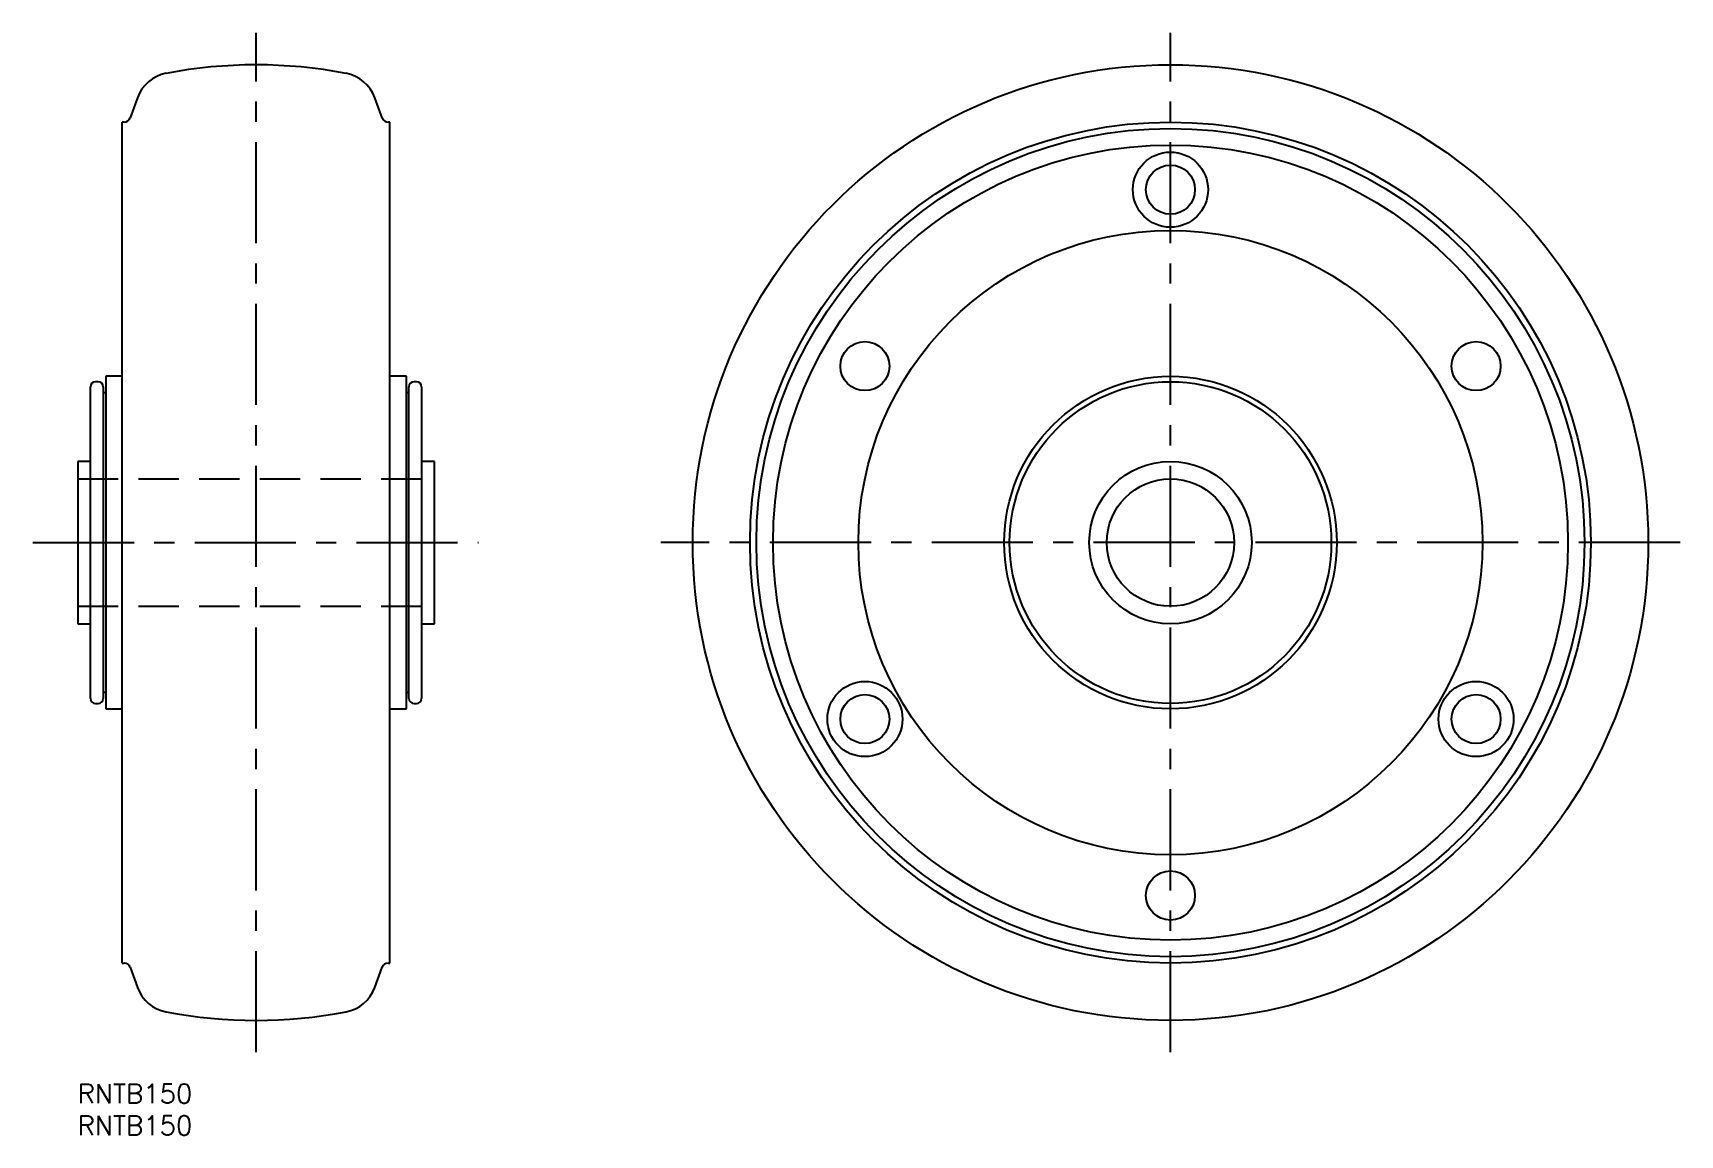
# Model space of a CAD drawing. Extents: x -7 to 252, y -8 to 165.
import ezdxf

# ---------------------------------------------------------------- set-up
doc = ezdxf.new("R2010")
doc.units = 0
doc.header["$LTSCALE"] = 0.5
doc.linetypes.add('CENTER', pattern=[50.8, 31.75, -6.35, 6.35, -6.35])
doc.linetypes.add('DASHED', pattern=[19.05, 12.7, -6.35])
for name, color, linetype in [('MSM_CENTER', 1, 'CENTER'), ('MSM_CONTINUOUS', 7, 'CONTINUOUS'), ('MSM_DASHED', 4, 'DASHED'), ('MSM_PART_NUMBER', 7, 'CONTINUOUS')]:
    doc.layers.add(name, color=color, linetype=linetype)
doc.styles.get("Standard").update_dxf_attribs({"font": 'txt.shx', "height": 3, "bigfont": 'bigfont.shx'})

msp = doc.modelspace()

# ---------------------------------------------------------------- linework, layer by layer
at = {"layer": 'MSM_CENTER'}
for p, q in [((28, 5), (28, 165)), ((171.56, 5), (171.56, 165)), ((-7.03, 85), (62.94, 85)), ((251.56, 85), (91.56, 85))]:
    msp.add_line(p, q, dxfattribs=at)
at = {"layer": 'MSM_CONTINUOUS'}
for p, q in [((9.37, 154.82), (8.22, 151.66)), ((47.78, 151.66), (46.63, 154.82)), ((7.28, 151), (7, 151)), ((7, 19), (7, 151)), ((49, 151), (48.72, 151)), ((49, 19), (49, 151)), ((2, 60.55), (2, 109.45)), ((3.2, 110.25), (2.8, 110.25)), ((4, 109.45), (4, 60.55)), ((7, 111.1), (4.4, 111.1)), ((4.4, 111.1), (4.4, 58.9)), ((51.6, 111.1), (49, 111.1)), ((51.6, 58.9), (51.6, 111.1)), ((52, 60.55), (52, 109.45)), ((53.2, 110.25), (52.8, 110.25)), ((54, 109.45), (54, 60.55)), ((4.4, 108.5), (4, 108.5)), ((52, 108.5), (51.6, 108.5)), ((2, 97.75), (0, 97.75)), ((0, 97.75), (0, 72.25)), ((56, 97.75), (54, 97.75)), ((56, 72.25), (56, 97.75)), ((0, 72.25), (2, 72.25)), ((54, 72.25), (56, 72.25)), ((2.8, 59.75), (3.2, 59.75)), ((4, 61.5), (4.4, 61.5)), ((51.6, 61.5), (52, 61.5)), ((52.8, 59.75), (53.2, 59.75)), ((4.4, 58.9), (7, 58.9)), ((49, 58.9), (51.6, 58.9)), ((7, 19), (7.28, 19)), ((8.22, 18.34), (9.37, 15.18)), ((46.63, 15.18), (47.78, 18.34)), ((48.72, 19), (49, 19))]:
    msp.add_line(p, q, dxfattribs=at)
for centre, radius in [((171.56, 85), 75), ((171.56, 85), 66), ((171.56, 85), 65), ((171.56, 85), 62.4), ((171.56, 140.4), 5.9), ((171.56, 140.4), 3.85), ((171.56, 85), 49), ((123.59, 112.7), 3.85), ((219.54, 112.7), 3.85), ((171.56, 85), 26.1), ((171.56, 85), 25.25), ((171.56, 85), 12.75), ((171.56, 85), 10), ((123.59, 57.3), 5.9), ((219.54, 57.3), 5.9), ((123.59, 57.3), 3.85), ((219.54, 57.3), 3.85), ((171.56, 29.6), 3.85)]:
    msp.add_circle(centre, radius, dxfattribs=at)
for centre, radius, start, end in [((15.01, 152.77), 6, 100.8552, 160), ((28, 85), 75, 79.1448, 100.8552), ((40.99, 152.77), 6, 20, 79.1448), ((7.28, 152), 1, 270, 340), ((48.72, 152), 1, 200, 270), ((2.8, 109.45), 0.8, 90, 180), ((3.2, 109.45), 0.8, 0, 90), ((52.8, 109.45), 0.8, 90, 180), ((53.2, 109.45), 0.8, 0, 90), ((2.8, 60.55), 0.8, 180, 270), ((3.2, 60.55), 0.8, 270, 0), ((52.8, 60.55), 0.8, 180, 270), ((53.2, 60.55), 0.8, 270, 0), ((7.28, 18), 1, 20, 90), ((48.72, 18), 1, 90, 160), ((15.01, 17.23), 6, 200, 259.1448), ((40.99, 17.23), 6, 280.8552, 340), ((28, 85), 75, 259.1448, 280.8552)]:
    msp.add_arc(centre, radius, start, end, dxfattribs=at)
at = {"layer": 'MSM_DASHED'}
for p, q in [((0, 95), (56, 95)), ((0, 75), (56, 75))]:
    msp.add_line(p, q, dxfattribs=at)

# ---------------------------------------------------------------- texts
at = {"layer": 'MSM_PART_NUMBER'}
for p in [(0, -3), (0, -8)]:
    msp.add_text('RNTB150', height=3, dxfattribs=at).set_placement(p)

doc.saveas('drawing.dxf')
